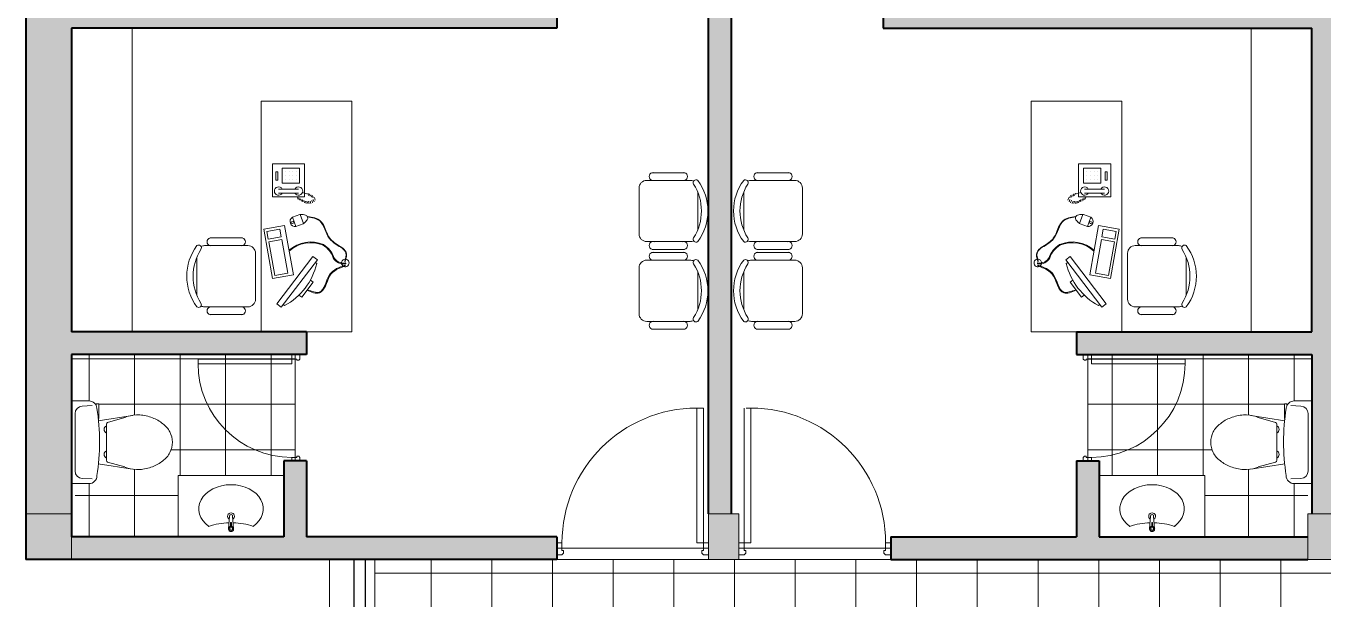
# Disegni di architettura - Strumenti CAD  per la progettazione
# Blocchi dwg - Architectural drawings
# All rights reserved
# Model space of a CAD drawing. Header units: millimetres. Extents: x 302.6 to 349.1, y 166.4 to 192.5.
# Drawn here: x 302.73 to 311.28, y 178.19 to 181.96 of the extents above; entities that cross this region are included whole.
import ezdxf

# ---------------------------------------------------------------- set-up
doc = ezdxf.new("R2010")
doc.units = ezdxf.units.MM
for name, color, linetype, lineweight in [('ARREDI attrezzature - furniture', 175, 'Continuous', 9), ('MURATURA sezioni - section wall', 7, 'Continuous', 40), ('PAVIMENTAZIONE - flooring', 250, 'Continuous', 5), ('PILASTRI struttura - structure', 7, 'Continuous', 13), ('PORTE  - doors', 252, 'Continuous', 5), ('PROIEZIONI finissime - fine lines', 251, 'Continuous', 9)]:
    doc.layers.add(name, color=color, linetype=linetype, lineweight=lineweight)
doc.layers.add('MURATURA tratteggi - hatch wall', color=253, linetype='Continuous', true_color=0xa1a1a1)
doc.layers.add('VETRATE sezioni - windows sections', color=171, linetype='Continuous', true_color=0x4d79ff)

msp = doc.modelspace()

# ---------------------------------------------------------------- hatches: boundary and pattern name
at = {"layer": 'MURATURA tratteggi - hatch wall'}
h = msp.add_hatch(color=256, dxfattribs=at)
h.dxf.hatch_style = 1
h.paths.add_polyline_path([(303.0264, 186.8349), (302.7264, 186.8349), (302.7264, 178.7474), (303.0264, 178.7474), (303.0264, 179.7974), (304.5764, 179.7974), (304.5764, 179.9474), (303.0264, 179.9474), (303.0264, 181.9474), (306.2264, 181.9474), (306.2264, 182.0974), (303.0264, 182.0974)])
h.paths.add_polyline_path([(304.3764, 187.1349), (303.0264, 187.1349), (303.0264, 186.8349), (304.3764, 186.8349)])
h.paths.add_polyline_path([(307.2264, 187.1349), (305.8764, 187.1349), (305.8764, 186.8349), (307.2264, 186.8349)])
h.paths.add_polyline_path([(308.5389, 187.1349), (307.4264, 187.1349), (307.4264, 186.8349), (308.5389, 186.8349)])
h.paths.add_polyline_path([(307.3764, 186.8349), (307.2264, 186.8349), (307.2264, 178.7474), (307.3764, 178.7474)])
h.paths.add_polyline_path([(314.5764, 182.0974), (311.3514, 182.0974), (311.3514, 186.8349), (311.2014, 186.8349), (311.2014, 182.0974), (308.3764, 182.0974), (308.3764, 181.9474), (311.2014, 181.9474), (311.2014, 179.9474), (309.6514, 179.9474), (309.6514, 179.7974), (311.2014, 179.7974), (311.2014, 178.7474), (311.3514, 178.7474), (311.3514, 179.7974), (312.9014, 179.7974), (312.9014, 179.9474), (311.3514, 179.9474), (311.3514, 181.9474), (314.5764, 181.9474)])
h.paths.add_polyline_path([(306.2264, 178.5974), (304.5764, 178.5974), (304.5764, 179.0974), (304.4264, 179.0974), (304.4264, 178.5974), (303.0264, 178.5974), (303.0264, 178.4474), (306.2264, 178.4474)])
h.paths.add_polyline_path([(305.0264, 176.4474), (304.7264, 176.4474), (304.7264, 175.3974), (302.7264, 175.3974), (302.7264, 173.5974), (303.0264, 173.5974), (303.0264, 175.0974), (304.8764, 175.0974), (304.8764, 174.8974), (305.0264, 174.8974), (305.0264, 175.0974)])
h.paths.add_polyline_path([(307.2264, 173.5974), (305.0264, 173.5974), (305.0264, 173.9974), (304.8764, 173.9974), (304.8764, 173.5974), (303.0264, 173.5974), (303.0264, 173.2974), (307.2264, 173.2974)])
h.paths.add_polyline_path([(314.4264, 176.4474), (306.7264, 176.4474), (306.7264, 176.2974), (311.1764, 176.2974), (311.1764, 173.5974), (311.3264, 173.5974), (311.3264, 176.2974), (314.4264, 176.2974)])
h.paths.add_polyline_path([(320.2865, 176.4474), (320.1264, 176.4474), (315.5764, 176.4474), (315.5764, 176.2974), (319.9764, 176.2974), (319.9764, 173.5974), (320.1264, 173.5974), (320.1264, 176.2974), (320.2865, 176.2974)])
h.paths.add_polyline_path([(325.1801, 176.4474), (321.2865, 176.4474), (321.2865, 176.2974), (323.8764, 176.2974), (323.8764, 173.5974), (324.0764, 173.5974), (324.0764, 176.2974), (325.1801, 176.2974)])
h.paths.add_polyline_path([(311.1764, 173.5974), (307.4264, 173.5974), (307.4264, 173.2974), (311.1764, 173.2974)])
h.paths.add_polyline_path([(315.5514, 173.5974), (314.4264, 173.5974), (314.4264, 175.2974), (314.4264, 175.4474), (314.2764, 175.4474), (314.2764, 173.5974), (311.3764, 173.5974), (311.3764, 173.2974), (315.5514, 173.2974)])
h.paths.add_polyline_path([(315.7264, 175.4474), (315.1204, 175.4474), (315.1204, 175.2974), (315.5764, 175.2974), (315.5764, 173.5974), (315.7264, 173.5974)])
h.paths.add_polyline_path([(319.9264, 173.5974), (315.7514, 173.5974), (315.7514, 173.2974), (319.9264, 173.2974)])
h.paths.add_polyline_path([(323.8764, 173.5974), (320.1264, 173.5974), (320.1264, 173.2974), (323.8764, 173.2974)])
h.paths.add_polyline_path([(327.6764, 173.5974), (324.0764, 173.5974), (324.0764, 173.2974), (327.6764, 173.2974)])
h.paths.add_polyline_path([(331.6264, 173.5974), (327.8764, 173.5974), (327.8764, 173.2974), (331.6264, 173.2974)])
h.paths.add_polyline_path([(336.0014, 173.5974), (331.8264, 173.5974), (331.8264, 173.2974), (336.0014, 173.2974)])
h.paths.add_polyline_path([(340.3764, 173.5974), (336.2014, 173.5974), (336.2014, 173.2974), (340.3764, 173.2974)])
h.paths.add_polyline_path([(339.2249, 176.4474), (332.9779, 176.4474), (332.9779, 176.2974), (336.0264, 176.2974), (336.0264, 173.5974), (336.1764, 173.5974), (336.1764, 176.2974), (339.2249, 176.2974)])
h.paths.add_polyline_path([(331.7764, 176.4474), (331.163, 176.4474), (331.163, 176.2974), (331.6264, 176.2974), (331.6264, 175.4474), (331.6264, 173.5974), (331.7764, 173.5974), (331.7764, 175.2974), (333.6279, 175.2974), (333.6279, 175.4474), (331.7764, 175.4474)])
h.paths.add_polyline_path([(311.1764, 187.1349), (310.0389, 187.1349), (310.0389, 186.8349), (311.1764, 186.8349)])
h.paths.add_polyline_path([(312.7139, 187.1349), (311.3764, 187.1349), (311.3764, 186.8349), (312.7139, 186.8349)])
h.paths.add_polyline_path([(315.5514, 187.1349), (314.2139, 187.1349), (314.2139, 186.8349), (315.5514, 186.8349)])
h.paths.add_polyline_path([(317.0889, 187.1349), (315.7514, 187.1349), (315.7514, 186.8349), (317.0889, 186.8349)])
h.paths.add_polyline_path([(319.9264, 187.1349), (318.5889, 187.1349), (318.5889, 186.8349), (319.9264, 186.8349)])
h.paths.add_polyline_path([(321.2639, 187.1349), (320.1264, 187.1349), (320.1264, 186.8349), (321.2639, 186.8349)])
h.paths.add_polyline_path([(323.8764, 187.1349), (322.7639, 187.1349), (322.7639, 186.8349), (323.8764, 186.8349)])
h.paths.add_polyline_path([(325.1264, 187.1349), (324.0764, 187.1349), (324.0764, 186.8349), (325.1264, 186.8349)])
h.paths.add_polyline_path([(327.6764, 187.1349), (326.6264, 187.1349), (326.6264, 186.8349), (327.6764, 186.8349)])
h.paths.add_polyline_path([(329.0014, 187.1349), (327.8764, 187.1349), (327.8764, 186.8349), (329.0014, 186.8349)])
h.paths.add_polyline_path([(336.0014, 187.1349), (334.6639, 187.1349), (334.6639, 186.8349), (336.0014, 186.8349)])
h.paths.add_polyline_path([(331.6264, 187.1349), (330.5014, 187.1349), (330.5014, 186.8349), (331.6264, 186.8349)])
h.paths.add_polyline_path([(333.1639, 187.1349), (331.8264, 187.1349), (331.8264, 186.8349), (333.1639, 186.8349)])
h.paths.add_polyline_path([(337.5389, 187.1349), (336.2014, 187.1349), (336.2014, 186.8349), (337.5389, 186.8349)])
h.paths.add_polyline_path([(340.3764, 187.1349), (339.0389, 187.1349), (339.0389, 186.8349), (340.3764, 186.8349)])
h.paths.add_polyline_path([(341.7014, 187.1349), (340.5764, 187.1349), (340.5764, 186.8349), (341.7014, 186.8349)])
h.paths.add_polyline_path([(344.3264, 187.1349), (343.2014, 187.1349), (343.2014, 186.8349), (344.3264, 186.8349)])
h.paths.add_polyline_path([(348.7264, 187.1349), (344.5264, 187.1349), (344.5264, 186.8349), (348.7264, 186.8349)])
h.paths.add_polyline_path([(349.0264, 186.8349), (348.7264, 186.8349), (348.7264, 178.7474), (349.0264, 178.7474)])
h.paths.add_polyline_path([(348.7264, 178.7474), (346.7264, 178.7474), (346.7264, 178.4474), (348.7264, 178.4474)])
h.paths.add_polyline_path([(347.0264, 176.4474), (346.7264, 176.4474), (346.7264, 174.8974), (346.8764, 174.8974), (346.8764, 175.0974), (348.7264, 175.0974), (348.7264, 173.5974), (349.0264, 173.5974), (349.0264, 175.3974), (347.0264, 175.3974)])
h.paths.add_polyline_path([(348.7264, 173.5974), (346.8764, 173.5974), (346.8764, 173.9974), (346.7264, 173.9974), (346.7264, 173.5974), (344.5264, 173.5974), (344.5264, 173.2974), (348.7264, 173.2974)])
h.paths.add_polyline_path([(344.3264, 173.5974), (340.5764, 173.5974), (340.5764, 173.2974), (344.3264, 173.2974)])
h.paths.add_polyline_path([(340.5764, 176.2974), (345.0264, 176.2974), (345.0264, 176.4474), (340.4264, 176.4474), (340.4264, 175.4474), (338.5749, 175.4474), (338.5749, 175.2974), (340.4264, 175.2974), (340.4264, 173.5974), (340.5764, 173.5974)])
h.paths.add_polyline_path([(311.1764, 178.5974), (309.8014, 178.5974), (309.8014, 179.0974), (309.6514, 179.0974), (309.6514, 178.5974), (308.4264, 178.5974), (308.4264, 178.4474), (311.1764, 178.4474)])
h.paths.add_polyline_path([(314.5514, 178.5974), (312.9014, 178.5974), (312.9014, 179.0974), (312.7514, 179.0974), (312.7514, 178.5974), (311.3764, 178.5974), (311.3764, 178.4474), (314.5514, 178.4474)])
h.paths.add_polyline_path([(315.7264, 186.8349), (315.5764, 186.8349), (315.5764, 178.7474), (315.7264, 178.7474)])
h.paths.add_polyline_path([(322.9264, 182.0974), (320.1014, 182.0974), (320.1014, 186.8349), (319.9514, 186.8349), (319.9514, 182.0974), (316.7264, 182.0974), (316.7264, 181.9474), (319.9514, 181.9474), (319.9514, 179.9474), (318.4014, 179.9474), (318.4014, 179.7974), (319.9514, 179.7974), (319.9514, 178.7474), (320.1014, 178.7474), (320.1014, 179.7974), (321.6514, 179.7974), (321.6514, 179.9474), (320.1014, 179.9474), (320.1014, 181.9474), (322.9264, 181.9474)])
h.paths.add_polyline_path([(319.9264, 178.5974), (318.5514, 178.5974), (318.5514, 179.0974), (318.4014, 179.0974), (318.4014, 178.5974), (316.7514, 178.5974), (316.7514, 178.4474), (319.9264, 178.4474)])
h.paths.add_polyline_path([(322.8764, 178.5974), (321.6514, 178.5974), (321.6514, 179.0974), (321.5014, 179.0974), (321.5014, 178.5974), (320.1264, 178.5974), (320.1264, 178.4474), (322.8764, 178.4474)])
h.paths.add_polyline_path([(324.0764, 186.8349), (323.9264, 186.8349), (323.9264, 178.7474), (324.0764, 178.7474)])
h.paths.add_polyline_path([(337.3749, 175.6974), (337.3249, 175.6974), (337.3249, 175.4474), (336.1764, 175.4474), (336.1764, 175.3974), (337.3749, 175.3974)], flags=17)
h.paths.add_polyline_path([(337.3749, 174.7974), (337.3249, 174.7974), (337.3249, 174.5474), (336.1764, 174.5474), (336.1764, 174.4974), (337.3749, 174.4974)], flags=17)
h.paths.add_polyline_path([(337.3764, 173.8974), (337.3264, 173.8974), (337.3264, 173.5974), (337.3764, 173.5974)], flags=17)
h.paths.add_polyline_path([(336.0264, 175.4474), (334.8779, 175.4474), (334.8779, 175.6974), (334.8279, 175.6974), (334.8279, 175.3974), (336.0264, 175.3974)], flags=17)
h.paths.add_polyline_path([(336.0264, 174.5474), (334.8779, 174.5474), (334.8779, 174.7974), (334.8279, 174.7974), (334.8279, 174.4974), (336.0264, 174.4974)], flags=17)
h.paths.add_polyline_path([(334.8764, 173.8974), (334.8264, 173.8974), (334.8264, 173.5974), (334.8764, 173.5974)], flags=17)
at = {"layer": 'MURATURA tratteggi - hatch wall', "true_color": 0x707070}
h = msp.add_hatch(color=8, dxfattribs=at)
h.dxf.hatch_style = 1
h.paths.add_polyline_path([(349.0264, 173.2974), (348.7264, 173.2974), (348.7264, 173.5974), (349.0264, 173.5974)], flags=17)
h.paths.add_polyline_path([(349.0264, 173.2974), (348.7264, 173.2974), (348.7264, 173.5974), (349.0264, 173.5974)], flags=17)
h.paths.add_polyline_path([(348.7264, 186.8349), (349.0264, 186.8349), (349.0264, 187.1349), (348.7264, 187.1349)])
h.paths.add_polyline_path([(344.3264, 173.2974), (344.5264, 173.2974), (344.5264, 173.5974), (344.3264, 173.5974)], flags=17)
h.paths.add_polyline_path([(344.3264, 173.2974), (344.5264, 173.2974), (344.5264, 173.5974), (344.3264, 173.5974)], flags=17)
h.paths.add_polyline_path([(348.7264, 173.2974), (349.0264, 173.2974), (349.0264, 173.5974), (348.7264, 173.5974)], flags=17)
h.paths.add_polyline_path([(348.7264, 173.2974), (349.0264, 173.2974), (349.0264, 173.5974), (348.7264, 173.5974)], flags=17)
h.paths.add_polyline_path([(302.7264, 173.2974), (303.0264, 173.2974), (303.0264, 173.5974), (302.7264, 173.5974)], flags=17)
h.paths.add_polyline_path([(302.7264, 173.2974), (303.0264, 173.2974), (303.0264, 173.5974), (302.7264, 173.5974)], flags=17)
h.paths.add_polyline_path([(307.2264, 173.2974), (307.4264, 173.2974), (307.4264, 173.5974), (307.2264, 173.5974)], flags=17)
h.paths.add_polyline_path([(307.2264, 173.2974), (307.4264, 173.2974), (307.4264, 173.5974), (307.2264, 173.5974)], flags=17)
h.paths.add_polyline_path([(311.1764, 173.2974), (311.3764, 173.2974), (311.3764, 173.5974), (311.1764, 173.5974)], flags=17)
h.paths.add_polyline_path([(315.5514, 173.2974), (315.7514, 173.2974), (315.7514, 173.5974), (315.5514, 173.5974)])
h.paths.add_polyline_path([(311.1764, 173.2974), (311.3764, 173.2974), (311.3764, 173.5974), (311.1764, 173.5974)], flags=17)
h.paths.add_polyline_path([(319.9264, 173.2974), (320.1264, 173.2974), (320.1264, 173.5974), (319.9264, 173.5974)])
h.paths.add_polyline_path([(324.0764, 173.2974), (323.8764, 173.2974), (323.8764, 173.5974), (324.0764, 173.5974)])
h.paths.add_polyline_path([(336.2014, 173.2974), (336.0014, 173.2974), (336.0014, 173.5974), (336.2014, 173.5974)])
h.paths.add_polyline_path([(340.5764, 173.2974), (340.3764, 173.2974), (340.3764, 173.5974), (340.5764, 173.5974)])
h.paths.add_polyline_path([(331.8264, 173.2974), (331.6264, 173.2974), (331.6264, 173.5974), (331.8264, 173.5974)])
h.paths.add_polyline_path([(327.6764, 173.2974), (327.8764, 173.2974), (327.8764, 173.5974), (327.6764, 173.5974)])
h.paths.add_polyline_path([(324.0764, 186.8349), (323.8764, 186.8349), (323.8764, 187.1349), (324.0764, 187.1349)])
h.paths.add_polyline_path([(320.1264, 186.8349), (319.9264, 186.8349), (319.9264, 187.1349), (320.1264, 187.1349)])
h.paths.add_polyline_path([(324.0764, 178.4474), (323.8764, 178.4474), (323.8764, 178.7474), (324.0764, 178.7474)])
h.paths.add_polyline_path([(320.1264, 178.4474), (319.9264, 178.4474), (319.9264, 178.7474), (320.1264, 178.7474)])
h.paths.add_polyline_path([(315.7514, 186.8349), (315.5514, 186.8349), (315.5514, 187.1349), (315.7514, 187.1349)])
h.paths.add_polyline_path([(315.7514, 178.4474), (315.5514, 178.4474), (315.5514, 178.7474), (315.7514, 178.7474)])
h.paths.add_polyline_path([(303.0264, 186.8349), (302.7264, 186.8349), (302.7264, 187.1349), (303.0264, 187.1349)])
h.paths.add_polyline_path([(303.0264, 178.4474), (302.7264, 178.4474), (302.7264, 178.7474), (303.0264, 178.7474)])
h.paths.add_polyline_path([(311.3764, 186.8349), (311.1764, 186.8349), (311.1764, 187.1349), (311.3764, 187.1349)])
h.paths.add_polyline_path([(307.4264, 186.8349), (307.2264, 186.8349), (307.2264, 187.1349), (307.4264, 187.1349)])
h.paths.add_polyline_path([(311.3764, 178.4474), (311.1764, 178.4474), (311.1764, 178.7474), (311.3764, 178.7474)])
h.paths.add_polyline_path([(307.4264, 178.4474), (307.2264, 178.4474), (307.2264, 178.7474), (307.4264, 178.7474)])
h.paths.add_polyline_path([(327.6764, 186.8349), (327.8764, 186.8349), (327.8764, 187.1349), (327.6764, 187.1349)])
h.paths.add_polyline_path([(331.6264, 186.8349), (331.8264, 186.8349), (331.8264, 187.1349), (331.6264, 187.1349)])
h.paths.add_polyline_path([(327.6764, 178.4474), (327.8764, 178.4474), (327.8764, 178.7474), (327.6764, 178.7474)])
h.paths.add_polyline_path([(331.6264, 178.4474), (331.8264, 178.4474), (331.8264, 178.7474), (331.6264, 178.7474)])
h.paths.add_polyline_path([(336.0014, 186.8349), (336.2014, 186.8349), (336.2014, 187.1349), (336.0014, 187.1349)])
h.paths.add_polyline_path([(336.0014, 178.4474), (336.2014, 178.4474), (336.2014, 178.7474), (336.0014, 178.7474)])
h.paths.add_polyline_path([(348.7264, 178.4474), (349.0264, 178.4474), (349.0264, 178.7474), (348.7264, 178.7474)])
h.paths.add_polyline_path([(340.3764, 186.8349), (340.5764, 186.8349), (340.5764, 187.1349), (340.3764, 187.1349)])
h.paths.add_polyline_path([(344.3264, 186.8349), (344.5264, 186.8349), (344.5264, 187.1349), (344.3264, 187.1349)])
h.paths.add_polyline_path([(340.3764, 178.4474), (340.5764, 178.4474), (340.5764, 178.7474), (340.3764, 178.7474)])
h.paths.add_polyline_path([(344.3264, 178.4474), (344.5264, 178.4474), (344.5264, 178.7474), (344.3264, 178.7474)])
at = {"layer": 'PAVIMENTAZIONE - flooring'}
h = msp.add_hatch(dxfattribs=at)
h.set_pattern_fill('_USER', color=256, scale=0.3, style=0, double=1, pattern_type=0)
h.set_pattern_definition([(180, (278.54227, 275.76974), (0, -0.3), []), (270, (278.54227, 275.76974), (0.3, 0), [])])
h.paths.add_polyline_path([(303.6756, 179.1522, -0.110468), (303.6284, 179.0978, -0.091357), (303.5602, 179.0589, -0.083251), (303.4763, 179.0399, -0.069464), (303.4071, 179.0471), (303.2043, 179.0785, -0.013532), (303.1945, 179.0003, -0.414361), (303.1416, 178.9474), (303.0514, 178.9474), (303.0514, 178.5974), (303.7303, 178.5974), (303.7303, 179.0005), (304.4264, 179.0005), (304.4264, 179.0974), (304.5014, 179.0974), (304.5014, 179.7974), (303.0264, 179.7974), (303.0264, 179.4924), (303.1416, 179.4924, -0.294145), (303.1897, 179.4614), (303.1897, 179.4737), (303.2061, 179.4737), (303.2061, 179.3777, 0.026908), (303.2035, 179.3724, -0.001904), (303.2046, 179.3614), (303.3997, 179.3916, -0.077173), (303.4763, 179.3999, -0.083251), (303.5602, 179.3809, -0.091357), (303.6284, 179.3421, -0.110468), (303.6756, 179.2877, -0.114706), (303.6914, 179.2199, -0.114706)])
h = msp.add_hatch(dxfattribs=at)
h.set_pattern_fill('_USER', color=256, scale=0.3, style=0, double=1, pattern_type=0)
h.set_pattern_definition([(7e-15, (335.68547, 275.76974), (0, -0.3), []), (270, (335.68547, 275.76974), (-0.3, 0), [])])
h.paths.add_polyline_path([(310.5521, 179.1522, 0.110468), (310.5994, 179.0978, 0.091357), (310.6675, 179.0589, 0.083251), (310.7514, 179.0399, 0.069464), (310.8207, 179.0471), (311.0234, 179.0785, 0.013532), (311.0333, 179.0003, 0.414361), (311.0861, 178.9474), (311.1764, 178.9474), (311.1764, 178.5974), (310.4975, 178.5974), (310.4975, 179.0005), (309.8014, 179.0005), (309.8014, 179.0974), (309.7264, 179.0974), (309.7264, 179.7974), (311.2014, 179.7974), (311.2014, 179.4924), (311.0861, 179.4924, 0.294145), (311.038, 179.4614), (311.038, 179.4737), (311.0216, 179.4737), (311.0216, 179.3777, -0.026908), (311.0242, 179.3724, 0.001904), (311.0231, 179.3614), (310.828, 179.3916, 0.077173), (310.7514, 179.3999, 0.083251), (310.6675, 179.3809, 0.091357), (310.5994, 179.3421, 0.110468), (310.5521, 179.2877, 0.114706), (310.5364, 179.2199, 0.114706)])
h = msp.add_hatch(dxfattribs=at)
h.set_pattern_fill('_USER', color=256, scale=0.4, angle=90, style=0, double=1, pattern_type=0)
h.set_pattern_definition([(90, (94.9972, 11.9578), (-0.4, 0), []), (180, (94.9972, 11.9578), (0, -0.4), [])])
h.paths.add_polyline_path([(323.9489, 178.4474), (305.0264, 178.4474), (305.0264, 176.4474), (305.9052, 176.4474, -0.403471), (306.6603, 177.1752), (306.698, 177.1752), (306.698, 176.4474), (323.9489, 176.4474)])
h.paths.add_polyline_path([(306.6603, 177.1752, 0.403471), (305.9052, 176.4474), (306.6603, 176.4474)], flags=17)

# ---------------------------------------------------------------- linework, layer by layer
at = {"layer": 'ARREDI attrezzature - furniture', "linetype": 'Continuous', "ltscale": 0.8}
for p, q in [((303.4264, 181.9474), (303.4264, 179.9474)), ((310.8014, 181.9474), (310.8014, 179.9474)), ((304.2777, 181.4673), (304.875, 181.4673)), ((304.875, 181.4673), (304.2777, 181.4673)), ((304.2777, 181.4673), (304.2777, 179.9474)), ((304.875, 179.9474), (304.875, 181.4673)), ((309.95, 181.4673), (309.3527, 181.4673)), ((309.3527, 181.4673), (309.95, 181.4673)), ((309.3527, 179.9474), (309.3527, 181.4673)), ((309.95, 181.4673), (309.95, 179.9474)), ((304.5634, 181.0535), (304.3505, 181.0535)), ((304.3505, 181.0535), (304.3505, 180.8379)), ((304.5305, 181.0256), (304.4156, 181.0256)), ((304.4156, 181.0256), (304.4156, 180.9271)), ((304.5305, 180.9271), (304.5305, 181.0256)), ((304.5634, 180.8379), (304.5634, 181.0535)), ((309.6643, 180.8379), (309.6643, 181.0535)), ((309.6643, 181.0535), (309.8772, 181.0535)), ((309.6973, 180.9271), (309.6973, 181.0256)), ((309.6973, 181.0256), (309.8122, 181.0256)), ((309.8122, 181.0256), (309.8122, 180.9271)), ((309.8772, 181.0535), (309.8772, 180.8379)), ((304.3868, 181.001), (304.3745, 181.001)), ((304.3745, 181.001), (304.3745, 180.9476)), ((304.3745, 180.9476), (304.3868, 180.9476)), ((304.3868, 180.9476), (304.3868, 181.001)), ((304.4156, 180.9271), (304.5305, 180.9271)), ((304.4361, 181.001), (304.4361, 181.001)), ((304.4361, 180.9764), (304.4361, 180.9764)), ((304.4361, 180.9518), (304.4361, 180.9518)), ((304.4607, 181.001), (304.4607, 181.001)), ((304.4607, 180.9764), (304.4607, 180.9764)), ((304.4607, 180.9518), (304.4607, 180.9518)), ((304.4853, 181.001), (304.4853, 181.001)), ((304.4853, 180.9764), (304.4853, 180.9764)), ((304.4853, 180.9518), (304.4853, 180.9518)), ((304.51, 181.001), (304.51, 181.001)), ((304.51, 180.9764), (304.51, 180.9764)), ((304.51, 180.9518), (304.51, 180.9518)), ((306.818, 180.9457), (307.1038, 180.9457)), ((306.8537, 180.9961), (307.0681, 180.9961)), ((307.7938, 180.9457), (307.508, 180.9457)), ((307.7581, 180.9961), (307.5437, 180.9961)), ((309.8122, 180.9271), (309.6973, 180.9271)), ((309.7178, 181.001), (309.7178, 181.001)), ((309.7178, 180.9764), (309.7178, 180.9764)), ((309.7178, 180.9518), (309.7178, 180.9518)), ((309.7424, 181.001), (309.7424, 181.001)), ((309.7424, 180.9764), (309.7424, 180.9764)), ((309.7424, 180.9518), (309.7424, 180.9518)), ((309.767, 181.001), (309.767, 181.001)), ((309.767, 180.9764), (309.767, 180.9764)), ((309.767, 180.9518), (309.767, 180.9518)), ((309.7917, 181.001), (309.7917, 181.001)), ((309.7917, 180.9764), (309.7917, 180.9764)), ((309.7917, 180.9518), (309.7917, 180.9518)), ((309.8409, 180.9476), (309.8409, 181.001)), ((309.8409, 181.001), (309.8532, 181.001)), ((309.8532, 180.9476), (309.8409, 180.9476)), ((309.8532, 181.001), (309.8532, 180.9476)), ((304.3505, 180.8379), (304.5634, 180.8379)), ((304.3916, 180.8883), (304.523, 180.8883)), ((304.3916, 180.8621), (304.523, 180.8621)), ((304.5155, 180.8354), (304.5208, 180.8196)), ((304.5487, 180.8659), (304.5786, 180.8564)), ((304.5838, 180.8617), (304.5891, 180.8459)), ((304.5943, 180.8564), (304.5996, 180.8406)), ((304.6048, 180.8511), (304.6101, 180.8354)), ((304.6153, 180.8459), (304.6206, 180.8301)), ((306.7676, 180.5926), (306.7676, 180.8952)), ((307.1543, 180.869), (307.1543, 180.6188)), ((307.4576, 180.869), (307.4576, 180.6188)), ((307.8442, 180.5926), (307.8442, 180.8952)), ((309.6124, 180.8459), (309.6071, 180.8301)), ((309.6229, 180.8511), (309.6177, 180.8354)), ((309.6334, 180.8564), (309.6282, 180.8406)), ((309.6439, 180.8617), (309.6387, 180.8459)), ((309.6791, 180.8659), (309.6492, 180.8564)), ((309.8772, 180.8379), (309.6643, 180.8379)), ((309.8361, 180.8883), (309.7048, 180.8883)), ((309.8361, 180.8621), (309.7048, 180.8621)), ((309.7122, 180.8354), (309.707, 180.8196)), ((304.526, 180.8301), (304.5313, 180.8144)), ((304.5365, 180.8249), (304.5418, 180.8091)), ((304.547, 180.8196), (304.5523, 180.8039)), ((304.5575, 180.8144), (304.5628, 180.7986)), ((304.5681, 180.8091), (304.5733, 180.7934)), ((304.5786, 180.8091), (304.5838, 180.7934)), ((304.5891, 180.8091), (304.5943, 180.7934)), ((304.5996, 180.8091), (304.6048, 180.7934)), ((304.6101, 180.8144), (304.6153, 180.7986)), ((304.6206, 180.8196), (304.6258, 180.8039)), ((304.6281, 180.832), (304.6333, 180.8162)), ((309.5997, 180.832), (309.5944, 180.8162)), ((309.6071, 180.8196), (309.6019, 180.8039)), ((309.6177, 180.8144), (309.6124, 180.7986)), ((309.6282, 180.8091), (309.6229, 180.7934)), ((309.6387, 180.8091), (309.6334, 180.7934)), ((309.6492, 180.8091), (309.6439, 180.7934)), ((309.6597, 180.8091), (309.6544, 180.7934)), ((309.6702, 180.8144), (309.6649, 180.7986)), ((309.6807, 180.8196), (309.6755, 180.8039)), ((309.6912, 180.8249), (309.686, 180.8091)), ((309.7017, 180.8301), (309.6965, 180.8144)), ((304.4825, 180.7024), (304.5311, 180.7201)), ((304.4825, 180.7024), (304.5049, 180.6414)), ((304.5343, 180.7213), (304.5566, 180.6603)), ((309.6935, 180.7213), (309.6712, 180.6603)), ((309.7452, 180.7024), (309.6967, 180.7201)), ((309.7452, 180.7024), (309.7229, 180.6414)), ((304.2947, 180.6238), (304.4317, 180.6479)), ((304.3521, 180.2986), (304.2947, 180.6238)), ((304.3149, 180.6097), (304.4005, 180.6248)), ((304.3239, 180.5583), (304.3149, 180.6097)), ((304.4005, 180.6248), (304.4095, 180.5734)), ((304.4317, 180.6479), (304.489, 180.3227)), ((304.5534, 180.6591), (304.5049, 180.6414)), ((309.6744, 180.6591), (309.7229, 180.6414)), ((309.7961, 180.6479), (309.7387, 180.3227)), ((309.933, 180.6238), (309.7961, 180.6479)), ((309.8273, 180.6248), (309.8182, 180.5734)), ((309.9129, 180.6097), (309.8273, 180.6248)), ((309.8757, 180.2986), (309.933, 180.6238)), ((309.9038, 180.5583), (309.9129, 180.6097)), ((304.1895, 180.5155), (303.9037, 180.5155)), ((304.1538, 180.5659), (303.9394, 180.5659)), ((304.4095, 180.5734), (304.3239, 180.5583)), ((304.3269, 180.5412), (304.4125, 180.5563)), ((304.3662, 180.3187), (304.3269, 180.5412)), ((304.4125, 180.5563), (304.4518, 180.3338)), ((307.1038, 180.5422), (306.818, 180.5422)), ((306.8537, 180.491), (307.0681, 180.491)), ((307.508, 180.5422), (307.7938, 180.5422)), ((307.7581, 180.491), (307.5437, 180.491)), ((309.8152, 180.5563), (309.776, 180.3338)), ((309.9008, 180.5412), (309.8152, 180.5563)), ((309.8182, 180.5734), (309.9038, 180.5583)), ((309.8616, 180.3187), (309.9008, 180.5412)), ((310.0382, 180.5155), (310.324, 180.5155)), ((310.074, 180.5659), (310.2883, 180.5659)), ((303.8533, 180.4388), (303.8533, 180.1886)), ((304.2399, 180.1624), (304.2399, 180.465)), ((304.6182, 180.4438), (304.38, 180.1328)), ((304.6474, 180.4215), (304.4092, 180.1104)), ((304.6474, 180.4215), (304.6182, 180.4438)), ((306.818, 180.4201), (307.1038, 180.4201)), ((306.8537, 180.4705), (307.0681, 180.4705)), ((307.7938, 180.4201), (307.508, 180.4201)), ((307.7581, 180.4705), (307.5437, 180.4705)), ((309.5803, 180.4215), (309.6095, 180.4438)), ((309.5803, 180.4215), (309.8185, 180.1104)), ((309.6095, 180.4438), (309.8477, 180.1328)), ((309.9878, 180.1624), (309.9878, 180.465)), ((310.3745, 180.4388), (310.3745, 180.1886)), ((304.489, 180.3227), (304.3521, 180.2986)), ((304.4518, 180.3338), (304.3662, 180.3187)), ((304.6438, 180.398), (304.6347, 180.4049)), ((306.7676, 180.067), (306.7676, 180.3697)), ((307.1543, 180.3434), (307.1543, 180.0933)), ((307.4576, 180.3434), (307.4576, 180.0933)), ((307.8442, 180.067), (307.8442, 180.3697)), ((309.584, 180.398), (309.593, 180.4049)), ((309.7387, 180.3227), (309.8757, 180.2986)), ((309.776, 180.3338), (309.8616, 180.3187)), ((304.544, 180.1761), (304.6192, 180.2742)), ((304.6192, 180.2742), (304.6011, 180.2881)), ((309.6086, 180.2742), (309.6266, 180.2881)), ((309.6837, 180.1761), (309.6086, 180.2742)), ((304.3927, 180.1494), (304.3927, 180.1494)), ((304.5259, 180.1899), (304.544, 180.1761)), ((309.7018, 180.1899), (309.6837, 180.1761)), ((309.835, 180.1494), (309.835, 180.1494)), ((303.9037, 180.112), (304.1895, 180.112)), ((304.38, 180.1328), (304.4092, 180.1104)), ((304.4219, 180.127), (304.431, 180.1201)), ((309.8058, 180.127), (309.7968, 180.1201)), ((309.8477, 180.1328), (309.8185, 180.1104)), ((310.324, 180.112), (310.0382, 180.112)), ((304.1538, 180.0608), (303.9394, 180.0608)), ((307.1038, 180.0166), (306.818, 180.0166)), ((307.508, 180.0166), (307.7938, 180.0166)), ((310.074, 180.0608), (310.2883, 180.0608)), ((304.2777, 179.9474), (304.875, 179.9474)), ((306.8537, 179.9655), (307.0681, 179.9655)), ((307.7581, 179.9655), (307.5437, 179.9655)), ((309.95, 179.9474), (309.3527, 179.9474))]:
    msp.add_line(p, q, dxfattribs=at)
at = {"layer": 'ARREDI attrezzature - furniture'}
for p, q in [((303.1416, 179.4924), (303.0264, 179.4924)), ((303.0264, 179.4924), (303.0264, 178.9474)), ((311.0861, 179.4924), (311.2014, 179.4924)), ((311.2014, 179.4924), (311.2014, 178.9474)), ((303.0501, 179.4088), (303.0501, 179.2199)), ((303.1635, 179.4614), (303.0972, 179.4583)), ((311.0642, 179.4614), (311.1305, 179.4583)), ((311.1777, 179.4088), (311.1777, 179.2199)), ((303.0501, 179.031), (303.0501, 179.2199)), ((311.1777, 179.031), (311.1777, 179.2199)), ((303.1635, 178.9784), (303.0972, 178.9816)), ((303.7303, 179.0005), (304.4264, 179.0005)), ((303.7303, 178.5974), (303.7303, 179.0005)), ((304.4264, 178.5974), (304.4264, 179.0005)), ((310.4975, 179.0005), (309.8014, 179.0005)), ((309.8014, 178.5974), (309.8014, 179.0005)), ((310.4975, 178.5974), (310.4975, 179.0005)), ((311.0642, 178.9784), (311.1305, 178.9816)), ((303.1416, 178.9474), (303.0264, 178.9474)), ((311.0861, 178.9474), (311.2014, 178.9474)), ((304.0614, 178.6505), (304.0681, 178.7338)), ((304.0953, 178.6498), (304.0885, 178.7338)), ((310.1325, 178.6505), (310.1392, 178.7338)), ((310.1664, 178.6498), (310.1596, 178.7338))]:
    msp.add_line(p, q, dxfattribs=at)
at = {"layer": 'ARREDI attrezzature - furniture', "linetype": 'Continuous'}
for p, q in [((303.1897, 179.4737), (303.2061, 179.4737)), ((303.1897, 179.4614), (303.1897, 179.4737)), ((303.2061, 179.3777), (303.2061, 179.4737)), ((311.038, 179.4737), (311.0216, 179.4737)), ((311.0216, 179.3777), (311.0216, 179.4737)), ((311.038, 179.4614), (311.038, 179.4737)), ((303.4283, 179.396), (303.2027, 179.3611)), ((303.2646, 179.3511), (303.379, 179.3838)), ((310.7995, 179.396), (311.025, 179.3611)), ((310.9632, 179.3511), (310.8488, 179.3838)), ((303.2564, 179.2199), (303.2564, 179.3386)), ((310.9714, 179.2199), (310.9714, 179.3386)), ((303.2114, 179.1925), (303.2114, 179.2199)), ((303.2564, 179.2199), (303.2564, 179.1013)), ((310.9714, 179.2199), (310.9714, 179.1013)), ((311.0164, 179.1925), (311.0164, 179.2199)), ((303.4283, 179.0438), (303.2024, 179.0788)), ((303.2646, 179.0888), (303.379, 179.057)), ((310.7995, 179.0438), (311.0253, 179.0788)), ((310.9632, 179.0888), (310.8488, 179.057))]:
    msp.add_line(p, q, dxfattribs=at)
at = {"layer": 'ARREDI attrezzature - furniture'}
for points in [[(304.0758, 178.6649), (304.0758, 178.6902), (304.0809, 178.6902), (304.0809, 178.6649)], [(310.1468, 178.6649), (310.1468, 178.6902), (310.152, 178.6902), (310.152, 178.6649)]]:
    msp.add_lwpolyline(points, dxfattribs=at)
for centre, radius in [((304.0783, 178.6498), 0.0153), ((304.0783, 178.6498), 0.00893), ((310.1494, 178.6498), 0.0153), ((310.1494, 178.6498), 0.00893)]:
    msp.add_circle(centre, radius, dxfattribs=at)
at = {"layer": 'ARREDI attrezzature - furniture', "linetype": 'Continuous', "ltscale": 0.8}
for centre, radius, start, end in [((306.818, 180.8952), 0.0504, 90, 180), ((306.8611, 180.9709), 0.0263, 73.7398, 286.2602), ((307.0607, 180.9709), 0.0263, 253.7398, 106.2602), ((307.1038, 180.8952), 0.0504, 62.41556, 90), ((307.1432, 180.9309), 0.0184, 53.30994, 212.02741), ((306.8487, 180.7439), 0.3302, 327.57575, 32.42425), ((306.8853, 180.7439), 0.3362, 323.1301, 36.8699), ((307.7266, 180.7439), 0.3362, 143.1301, 216.8699), ((307.7631, 180.7439), 0.3302, 147.57575, 212.42425), ((307.4686, 180.9309), 0.0184, 327.97259, 126.69006), ((307.508, 180.8952), 0.0504, 90, 117.58444), ((307.5511, 180.9709), 0.0263, 73.7398, 286.2602), ((307.7507, 180.9709), 0.0263, 253.7398, 106.2602), ((307.7938, 180.8952), 0.0504, 0, 90), ((304.3916, 180.8752), 0.0275, 28.49146, 331.50854), ((304.523, 180.8752), 0.0275, 208.49146, 151.50854), ((309.7048, 180.8752), 0.0275, 28.49146, 331.50854), ((309.8361, 180.8752), 0.0275, 208.49146, 151.50854), ((304.5005, 180.6744), 0.0333, 122.61353, 277.55641), ((304.5379, 180.7014), 0.02, 89.69015, 110.08497), ((304.5374, 180.6091), 0.1123, 73.39255, 89.69015), ((304.5465, 180.6779), 0.02, 290.08497, 310.47979), ((304.4866, 180.7481), 0.1123, 310.47979, 326.77738), ((304.5638, 180.6975), 0.02, 326.77738, 73.39255), ((309.6639, 180.6975), 0.02, 106.60745, 213.22262), ((309.7411, 180.7481), 0.1123, 213.22262, 229.52021), ((309.6903, 180.6091), 0.1123, 90.30985, 106.60745), ((309.6812, 180.6779), 0.02, 229.52021, 249.91503), ((309.6898, 180.7014), 0.02, 69.91503, 90.30985), ((309.7273, 180.6744), 0.0333, 262.44359, 57.38647), ((306.818, 180.5926), 0.0504, 180, 270), ((307.7938, 180.5926), 0.0504, 270, 0), ((304.1223, 180.3137), 0.3362, 143.1301, 216.8699), ((304.1588, 180.3137), 0.3302, 147.57575, 212.42425), ((303.8643, 180.5007), 0.0184, 327.97259, 126.69006), ((303.9037, 180.465), 0.0504, 90, 117.58444), ((303.9468, 180.5407), 0.0263, 73.7398, 286.2602), ((304.1464, 180.5407), 0.0263, 253.7398, 106.2602), ((304.1895, 180.465), 0.0504, 0, 90), ((304.6044, 180.321), 0.2186, 67.47873, 131.23295), ((304.6044, 180.321), 0.2136, 67.47873, 132.04994), ((304.5994, 180.3812), 0.1621, 19.75551, 57.94104), ((304.5994, 180.3812), 0.1671, 19.75551, 57.94104), ((306.8611, 180.5162), 0.0263, 73.7398, 286.2602), ((307.0607, 180.5162), 0.0263, 253.7398, 106.2602), ((307.1038, 180.5926), 0.0504, 270, 297.58444), ((307.1432, 180.557), 0.0184, 147.97259, 306.69006), ((307.4686, 180.557), 0.0184, 233.30994, 32.02741), ((307.508, 180.5926), 0.0504, 242.41556, 270), ((307.5511, 180.5162), 0.0263, 73.7398, 286.2602), ((307.7507, 180.5162), 0.0263, 253.7398, 106.2602), ((309.6283, 180.3812), 0.1671, 122.05896, 160.24449), ((309.6283, 180.3812), 0.1621, 122.05896, 160.24449), ((309.6233, 180.321), 0.2186, 48.76705, 112.52127), ((309.6233, 180.321), 0.2136, 47.95006, 112.52127), ((310.0382, 180.465), 0.0504, 90, 180), ((310.0813, 180.5407), 0.0263, 73.7398, 286.2602), ((310.281, 180.5407), 0.0263, 253.7398, 106.2602), ((310.324, 180.465), 0.0504, 62.41556, 90), ((310.3635, 180.5007), 0.0184, 53.30994, 212.02741), ((310.0689, 180.3137), 0.3302, 327.57575, 32.42425), ((310.1055, 180.3137), 0.3362, 323.1301, 36.8699), ((304.8194, 180.4716), 0.0763, 208.345, 279.82978), ((304.8194, 180.4716), 0.0713, 208.345, 279.82978), ((304.8316, 180.4013), 0.025, 88.27569, 179.72938), ((304.8316, 180.4013), 0.025, 246.25042, 81.31481), ((304.8297, 180.4121), 0.0015, 163.0254, 343.0254), ((306.818, 180.3697), 0.0504, 90, 180), ((306.8611, 180.4453), 0.0263, 73.7398, 286.2602), ((307.0607, 180.4453), 0.0263, 253.7398, 106.2602), ((307.1038, 180.3697), 0.0504, 62.41556, 90), ((307.1432, 180.4053), 0.0184, 53.30994, 212.02741), ((306.8853, 180.2183), 0.3362, 323.1301, 36.8699), ((307.7266, 180.2183), 0.3362, 143.1301, 216.8699), ((307.4686, 180.4053), 0.0184, 327.97259, 126.69006), ((307.508, 180.3697), 0.0504, 90, 117.58444), ((307.5511, 180.4453), 0.0263, 73.7398, 286.2602), ((307.7507, 180.4453), 0.0263, 253.7398, 106.2602), ((307.7938, 180.3697), 0.0504, 0, 90), ((309.3961, 180.4013), 0.025, 98.68519, 293.74958), ((309.4083, 180.4716), 0.0763, 260.17022, 331.655), ((309.3961, 180.4013), 0.025, 0.27062, 91.72431), ((309.4083, 180.4716), 0.0713, 260.17022, 331.655), ((309.398, 180.4121), 0.0015, 196.9746, 16.9746), ((304.2275, 180.4963), 0.4277, 298.40387, 346.70812), ((304.8316, 180.4013), 0.025, 191.643, 231.47309), ((304.8288, 180.3837), 0.00256, 302.14678, 97.28012), ((304.832, 180.3989), 0.0025, 279.82978, 99.82978), ((306.8487, 180.2183), 0.3302, 327.57575, 32.42425), ((307.7631, 180.2183), 0.3302, 147.57575, 212.42425), ((309.3957, 180.3989), 0.0025, 80.17022, 260.17022), ((309.399, 180.3837), 0.00256, 82.71988, 237.85322), ((309.3961, 180.4013), 0.025, 308.52691, 348.357), ((310.0002, 180.4963), 0.4277, 193.29188, 241.59613), ((304.1895, 180.1624), 0.0504, 270, 0), ((310.0382, 180.1624), 0.0504, 180, 270), ((303.8643, 180.1267), 0.0184, 233.30994, 32.02741), ((303.9037, 180.1624), 0.0504, 242.41556, 270), ((303.9468, 180.086), 0.0263, 73.7398, 286.2602), ((304.1464, 180.086), 0.0263, 253.7398, 106.2602), ((306.818, 180.067), 0.0504, 180, 270), ((307.7938, 180.067), 0.0504, 270, 0), ((310.0813, 180.086), 0.0263, 73.7398, 286.2602), ((310.281, 180.086), 0.0263, 253.7398, 106.2602), ((310.324, 180.1624), 0.0504, 270, 297.58444), ((310.3635, 180.1267), 0.0184, 147.97259, 306.69006), ((306.8611, 179.9907), 0.0263, 73.7398, 286.2602), ((307.0607, 179.9907), 0.0263, 253.7398, 106.2602), ((307.1038, 180.067), 0.0504, 270, 297.58444), ((307.1432, 180.0314), 0.0184, 147.97259, 306.69006), ((307.4686, 180.0314), 0.0184, 233.30994, 32.02741), ((307.508, 180.067), 0.0504, 242.41556, 270), ((307.5511, 179.9907), 0.0263, 73.7398, 286.2602), ((307.7507, 179.9907), 0.0263, 253.7398, 106.2602)]:
    msp.add_arc(centre, radius, start, end, dxfattribs=at)
at = {"layer": 'ARREDI attrezzature - furniture', "linetype": 'Continuous'}
for centre, radius, start, end in [((303.1416, 179.4395), 0.0529, 4.94144, 90), ((311.0861, 179.4395), 0.0529, 90, 175.05856), ((301.7548, 179.2216), 1.4566, 351.26338, 8.78737), ((303.4586, 179.2163), 0.1854, 110.89066, 115.42602), ((303.4648, 179.149), 0.2512, 87.37046, 106.7395), ((303.4616, 179.1403), 0.26, 67.71633, 86.75226), ((303.4889, 179.1765), 0.2165, 49.87768, 70.75713), ((310.7389, 179.1765), 0.2165, 109.24287, 130.12232), ((310.7661, 179.1403), 0.26, 93.24774, 112.28367), ((310.7629, 179.149), 0.2512, 73.2605, 92.62954), ((310.7692, 179.2163), 0.1854, 64.57398, 69.10934), ((312.473, 179.2216), 1.4566, 171.21263, 188.73662), ((303.2541, 179.3512), 0.0548, 151.11386, 162.32175), ((303.27, 179.3386), 0.0136, 113.43984, 180), ((303.5304, 179.2093), 0.165, 28.3592, 53.57442), ((310.6973, 179.2093), 0.165, 126.42558, 151.6408), ((310.9578, 179.3386), 0.0136, 360, 66.56016), ((310.9737, 179.3512), 0.0548, 17.67825, 28.88614), ((303.5378, 179.2199), 0.1536, 0, 26.17438), ((303.5378, 179.2199), 0.1536, 333.82562, 0), ((310.6899, 179.2199), 0.1536, 153.82562, 180), ((310.6899, 179.2199), 0.1536, 180, 206.17438), ((303.5304, 179.2306), 0.165, 306.42558, 331.6408), ((310.6973, 179.2306), 0.165, 208.3592, 233.57442), ((303.27, 179.1013), 0.0136, 180, 246.56016), ((303.4586, 179.2244), 0.1854, 244.57398, 249.10934), ((303.4674, 179.2916), 0.2519, 252.68576, 272.02932), ((303.4616, 179.2996), 0.26, 273.24774, 292.28367), ((303.4889, 179.2634), 0.2165, 289.24287, 310.12232), ((310.7389, 179.2634), 0.2165, 229.87768, 250.75713), ((310.7661, 179.2996), 0.26, 247.71633, 266.75226), ((310.7603, 179.2916), 0.2519, 267.97068, 287.31424), ((310.7692, 179.2244), 0.1854, 290.89066, 295.42602), ((310.9578, 179.1013), 0.0136, 293.43984, 360), ((303.1416, 179.0003), 0.0529, 270, 0.02875), ((311.0861, 179.0003), 0.0529, 179.97125, 270)]:
    msp.add_arc(centre, radius, start, end, dxfattribs=at)
at = {"layer": 'ARREDI attrezzature - furniture'}
for centre, radius, start, end in [((303.0996, 179.4088), 0.0495, 92.72621, 180), ((311.1282, 179.4088), 0.0495, 360, 87.27379), ((303.2687, 179.3047), 0.0271, 117.12692, 242.87308), ((310.959, 179.3047), 0.0271, 297.12692, 62.87308), ((303.2687, 179.1397), 0.0271, 117.12692, 242.87308), ((310.959, 179.1397), 0.0271, 297.12692, 62.87308), ((303.0996, 179.031), 0.0495, 180, 267.27379), ((311.1282, 179.031), 0.0495, 272.72621, 360), ((304.0783, 178.7327), 0.0223, 302.03523, 237.99938), ((304.0783, 178.7338), 0.0102, 0.00505, 180.00505), ((310.1494, 178.7327), 0.0223, 302.03523, 237.99938), ((310.1494, 178.7338), 0.0102, 0.00505, 180.00505), ((304.0784, 178.2261), 0.4636, 91.70964, 108.47598), ((304.0783, 178.6485), 0.0171, 172.97527, 4.63273), ((304.0784, 178.2261), 0.4636, 71.53345, 88.30008), ((304.0971, 178.8436), 0.2192, 305.78181, 306.87494), ((310.1495, 178.2261), 0.4636, 91.70964, 108.47598), ((310.1494, 178.6485), 0.0171, 172.97527, 4.63273), ((310.1495, 178.2261), 0.4636, 71.53345, 88.30008), ((310.1682, 178.8436), 0.2192, 305.78181, 306.87494)]:
    msp.add_arc(centre, radius, start, end, dxfattribs=at)
at = {"layer": 'ARREDI attrezzature - furniture', "linetype": 'Continuous', "ltscale": 0.8, "extrusion": (0, 0, -1)}
msp.add_ellipse((304.4815, 180.6674), major_axis=(0.0122, 0.0045), ratio=0.484801, start_param=3.141593, end_param=9.424778, dxfattribs=at)
at = {"layer": 'ARREDI attrezzature - furniture', "linetype": 'Continuous', "ltscale": 0.8}
msp.add_ellipse((309.7463, 180.6674), major_axis=(-0.0122, 0.0045), ratio=0.484801, start_param=1.570796326796777, end_param=7.853981633976363, dxfattribs=at)
at = {"layer": 'ARREDI attrezzature - furniture'}
for centre in [(304.0783, 178.781), (310.1494, 178.781)]:
    msp.add_ellipse(centre, major_axis=(-0.2125, 0), ratio=0.749975, start_param=2.333981, end_param=7.090848, dxfattribs=at)
at = {"layer": 'ARREDI attrezzature - furniture', "linetype": 'Continuous', "ltscale": 0.8}
for points, knots in [([(304.5826, 180.7044), (304.6127, 180.6996), (304.6891, 180.6875), (304.7039, 180.5735), (304.7751, 180.5182), (304.8491, 180.4808), (304.8341, 180.4317), (304.8283, 180.4126)], [0, 0, 0, 0, 0.084345, 0.2142081, 0.2766794, 0.3619183, 0.4162577, 0.4162577, 0.4162577, 0.4162577]), ([(304.5831, 180.7073), (304.6151, 180.7022), (304.6479, 180.6971), (304.6906, 180.6559), (304.6998, 180.6214), (304.7256, 180.5652), (304.743, 180.546), (304.7926, 180.5129), (304.8257, 180.4979), (304.8444, 180.4552), (304.8377, 180.4331), (304.8311, 180.4117)], [0, 0, 0, 0, 0.0898766, 0.0898766, 0.1845551, 0.1845551, 0.2700311, 0.2700311, 0.3555071, 0.3555071, 0.4162577, 0.4162577, 0.4162577, 0.4162577]), ([(309.6447, 180.7073), (309.6126, 180.7022), (309.5799, 180.6971), (309.5371, 180.6559), (309.528, 180.6214), (309.5022, 180.5652), (309.4847, 180.546), (309.4351, 180.5129), (309.402, 180.4979), (309.3834, 180.4552), (309.3901, 180.4331), (309.3966, 180.4117)], [0, 0, 0, 0, 0.0898766, 0.0898766, 0.1845551, 0.1845551, 0.2700311, 0.2700311, 0.3555071, 0.3555071, 0.4162577, 0.4162577, 0.4162577, 0.4162577]), ([(309.6452, 180.7044), (309.6151, 180.6996), (309.5386, 180.6875), (309.5239, 180.5735), (309.4527, 180.5182), (309.3786, 180.4808), (309.3936, 180.4317), (309.3995, 180.4126)], [0, 0, 0, 0, 0.084345, 0.2142081, 0.2766794, 0.3619183, 0.4162577, 0.4162577, 0.4162577, 0.4162577]), ([(304.8301, 180.3815), (304.789, 180.3668), (304.7501, 180.3523), (304.7058, 180.2755), (304.6977, 180.2164), (304.6378, 180.197), (304.6086, 180.2093), (304.5787, 180.2213)], [0, 0, 0, 0, 0.1263052, 0.1263052, 0.2526104, 0.2526104, 0.3315435, 0.3315435, 0.3315435, 0.3315435]), ([(304.8285, 180.3863), (304.791, 180.3729), (304.7091, 180.3435), (304.6899, 180.1829), (304.6109, 180.2137), (304.5816, 180.2252)], [0, 0, 0, 0, 0.114804, 0.2513324, 0.3315435, 0.3315435, 0.3315435, 0.3315435]), ([(309.3976, 180.3815), (309.4388, 180.3668), (309.4776, 180.3523), (309.5219, 180.2755), (309.53, 180.2164), (309.5899, 180.197), (309.6192, 180.2093), (309.6491, 180.2213)], [0, 0, 0, 0, 0.1263052, 0.1263052, 0.2526104, 0.2526104, 0.3315435, 0.3315435, 0.3315435, 0.3315435]), ([(309.3993, 180.3863), (309.4367, 180.3729), (309.5186, 180.3435), (309.5378, 180.1829), (309.6169, 180.2137), (309.6461, 180.2252)], [0, 0, 0, 0, 0.114804, 0.2513324, 0.3315435, 0.3315435, 0.3315435, 0.3315435])]:
    msp.add_open_spline(points, degree=3, knots=knots, dxfattribs=at)
at = {"layer": 'MURATURA sezioni - section wall'}
for p, q in [((302.7264, 187.1349), (302.7264, 178.4474)), ((307.2264, 178.7474), (307.2264, 186.8349)), ((307.3764, 178.7474), (307.3764, 186.8349)), ((306.2264, 182.0974), (306.2264, 181.9474)), ((308.3764, 182.0974), (308.3764, 181.9474)), ((303.0264, 181.9474), (303.0264, 179.9474)), ((306.2264, 181.9474), (303.0264, 181.9474)), ((308.3764, 181.9474), (311.2014, 181.9474)), ((311.2014, 179.9474), (311.2014, 181.9474)), ((304.5764, 179.9474), (303.0264, 179.9474)), ((304.5764, 179.9474), (304.5764, 179.7974)), ((309.6514, 179.9474), (309.6514, 179.7974)), ((309.6514, 179.9474), (311.2014, 179.9474)), ((304.5764, 179.7974), (303.0264, 179.7974)), ((303.0264, 179.7974), (303.0264, 178.5974)), ((309.6514, 179.7974), (311.2014, 179.7974)), ((311.2014, 179.7974), (311.2014, 178.7474)), ((304.4264, 179.0974), (304.4264, 178.5974)), ((304.5764, 179.0974), (304.4264, 179.0974)), ((304.5764, 179.0974), (304.5764, 178.5974)), ((309.6514, 179.0974), (309.8014, 179.0974)), ((309.6514, 179.0974), (309.6514, 178.5974)), ((309.8014, 179.0974), (309.8014, 178.5974)), ((304.4264, 178.5974), (303.0264, 178.5974)), ((306.2264, 178.5974), (304.5764, 178.5974)), ((306.2264, 178.5974), (306.2264, 178.4474)), ((308.4264, 178.5974), (309.6514, 178.5974)), ((308.4264, 178.5974), (308.4264, 178.4474)), ((309.8014, 178.5974), (311.1764, 178.5974)), ((306.2264, 178.4474), (302.7264, 178.4474)), ((308.4264, 178.4474), (311.1764, 178.4474))]:
    msp.add_line(p, q, dxfattribs=at)
at = {"layer": 'PAVIMENTAZIONE - flooring'}
for p, q in [((304.5014, 179.0974), (304.5014, 179.7974)), ((309.7264, 179.0974), (309.7264, 179.7974)), ((306.2264, 178.5224), (307.2264, 178.5224)), ((306.2264, 178.4474), (307.2264, 178.4474)), ((308.4264, 178.5224), (307.4264, 178.5224)), ((307.4264, 178.4474), (308.4264, 178.4474))]:
    msp.add_line(p, q, dxfattribs=at)
at = {"layer": 'PILASTRI struttura - structure'}
for points in [[(303.0264, 178.4474), (302.7264, 178.4474), (302.7264, 178.7474), (303.0264, 178.7474)], [(307.4264, 178.4474), (307.2264, 178.4474), (307.2264, 178.7474), (307.4264, 178.7474)], [(311.3764, 178.4474), (311.1764, 178.4474), (311.1764, 178.7474), (311.3764, 178.7474)]]:
    msp.add_lwpolyline(points, close=True, dxfattribs=at)
at = {"layer": 'PORTE  - doors', "color": 2}
for p, q in [((303.8611, 179.7375), (303.8611, 179.7683)), ((304.478, 179.7683), (303.8611, 179.7683)), ((304.478, 179.7375), (303.8611, 179.7375)), ((304.478, 179.7915), (304.478, 179.7683)), ((304.478, 179.7375), (304.478, 179.7683)), ((304.478, 179.7683), (304.5127, 179.7683)), ((304.5127, 179.7683), (304.5127, 179.7606)), ((304.5127, 179.7606), (304.5243, 179.7606)), ((304.532, 179.7683), (304.5243, 179.7606)), ((304.532, 179.7915), (304.532, 179.7683)), ((309.6958, 179.7915), (309.6958, 179.7683)), ((309.6958, 179.7683), (309.7035, 179.7606)), ((309.715, 179.7606), (309.7035, 179.7606)), ((309.715, 179.7683), (309.715, 179.7606)), ((309.7497, 179.7683), (309.715, 179.7683)), ((309.7497, 179.7915), (309.7497, 179.7683)), ((309.7497, 179.7375), (309.7497, 179.7683)), ((309.7497, 179.7683), (310.3667, 179.7683)), ((309.7497, 179.7375), (310.3667, 179.7375)), ((310.3667, 179.7375), (310.3667, 179.7683)), ((307.1486, 179.4452), (307.193, 179.4452)), ((307.1486, 178.5563), (307.1486, 179.4452)), ((307.193, 178.5563), (307.193, 179.4452)), ((307.4597, 178.5563), (307.4597, 179.4452)), ((307.5181, 179.4452), (307.4736, 179.4452)), ((307.5041, 178.5563), (307.5041, 179.4452)), ((304.5127, 179.1283), (304.5243, 179.1283)), ((304.5127, 179.1206), (304.5127, 179.1283)), ((304.532, 179.1206), (304.5243, 179.1283)), ((309.6958, 179.1206), (309.7035, 179.1283)), ((309.715, 179.1283), (309.7035, 179.1283)), ((309.715, 179.1206), (309.715, 179.1283)), ((304.478, 179.1206), (304.5127, 179.1206)), ((304.478, 179.0974), (304.478, 179.1206)), ((304.532, 179.0974), (304.532, 179.1206)), ((309.6958, 179.0974), (309.6958, 179.1206)), ((309.7497, 179.1206), (309.715, 179.1206)), ((309.7497, 179.0974), (309.7497, 179.1206)), ((306.2264, 178.5563), (306.2597, 178.5563)), ((306.2597, 178.5563), (306.2597, 178.5063)), ((307.1486, 178.5563), (307.193, 178.5563)), ((307.193, 178.5563), (307.193, 178.5063)), ((307.2264, 178.5563), (307.193, 178.5563)), ((307.4264, 178.5563), (307.4597, 178.5563)), ((307.5041, 178.5563), (307.4597, 178.5563)), ((307.4597, 178.5563), (307.4597, 178.5063)), ((308.393, 178.5563), (308.393, 178.5063)), ((308.4264, 178.5563), (308.393, 178.5563)), ((306.2264, 178.4785), (306.2597, 178.4785)), ((306.2597, 178.5063), (306.2708, 178.5063)), ((306.2597, 178.4785), (306.2708, 178.4897)), ((306.2708, 178.5063), (306.2708, 178.4897)), ((307.1819, 178.5063), (307.1819, 178.4897)), ((307.193, 178.5063), (307.1819, 178.5063)), ((307.193, 178.4785), (307.1819, 178.4897)), ((307.2264, 178.4785), (307.193, 178.4785)), ((307.4264, 178.4785), (307.4597, 178.4785)), ((307.4597, 178.5063), (307.4708, 178.5063)), ((307.4597, 178.4785), (307.4708, 178.4897)), ((307.4708, 178.5063), (307.4708, 178.4897)), ((308.3819, 178.5063), (308.3819, 178.4897)), ((308.393, 178.5063), (308.3819, 178.5063)), ((308.393, 178.4785), (308.3819, 178.4897)), ((308.4264, 178.4785), (308.393, 178.4785))]:
    msp.add_line(p, q, dxfattribs=at)
at = {"layer": 'PROIEZIONI finissime - fine lines'}
for p, q in [((304.7264, 176.4474), (304.7264, 178.4474)), ((305.0264, 176.4474), (305.0264, 178.4474))]:
    msp.add_line(p, q, dxfattribs=at)
for centre, radius, start, end in [((304.478, 179.7375), 0.6169, 180, 270), ((309.7497, 179.7375), 0.6169, 270, 0), ((307.1486, 178.5563), 0.8889, 90, 180), ((307.5041, 178.5563), 0.8889, 0, 90)]:
    msp.add_arc(centre, radius, start, end, dxfattribs=at)
at = {"layer": 'VETRATE sezioni - windows sections'}
for p, q in [((304.8889, 176.4474), (304.8889, 178.4474)), ((304.9639, 176.4474), (304.9639, 178.4474))]:
    msp.add_line(p, q, dxfattribs=at)

doc.saveas('drawing.dxf')
